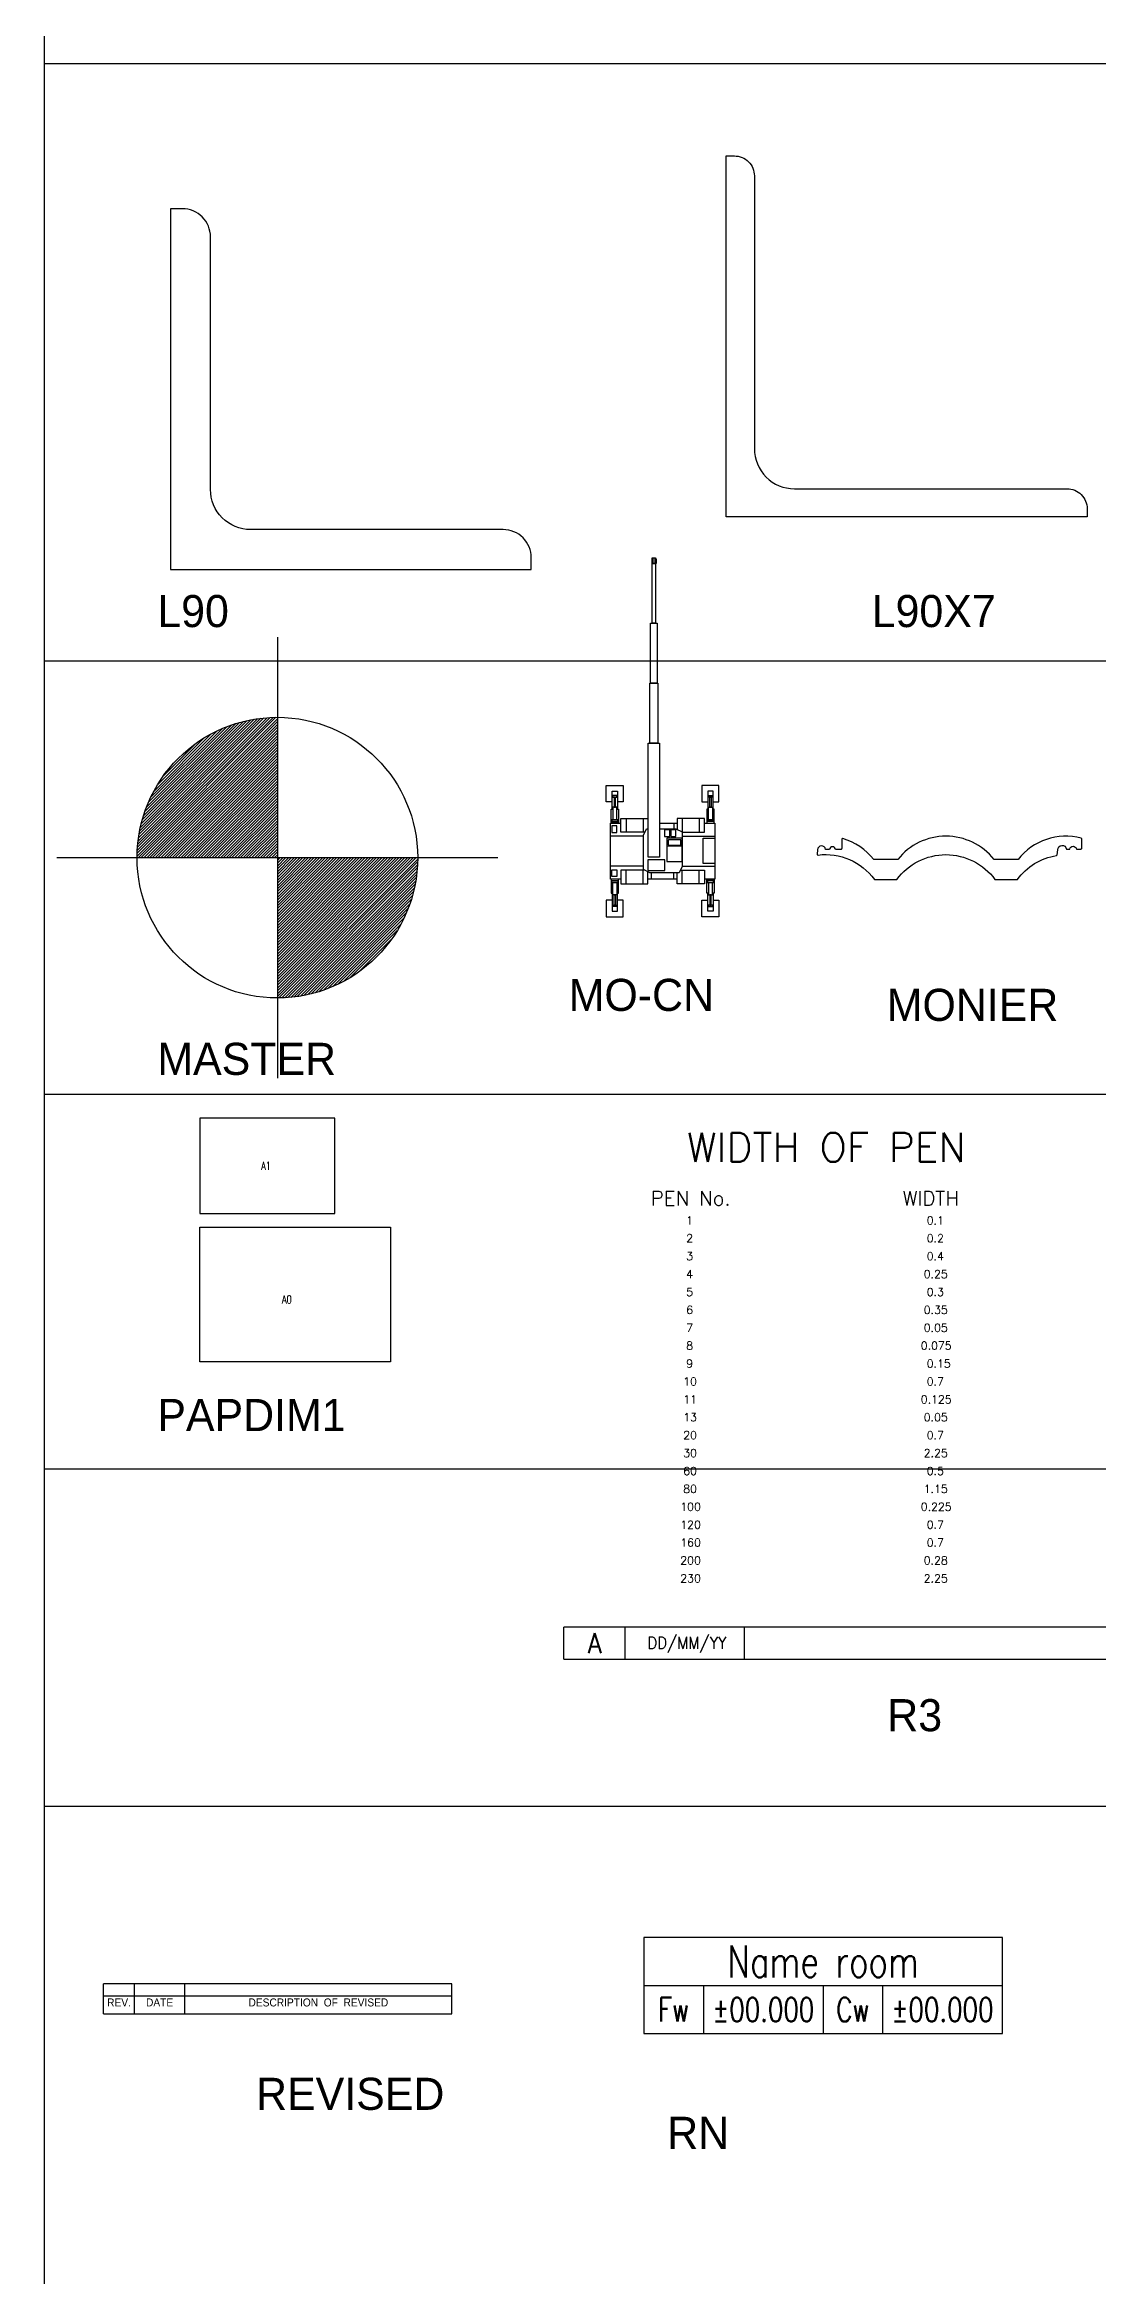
# Model space of a CAD drawing. Header units: inches. Extents: x -2548 to -2391, y 2200 to 2352.
# Drawn here: x -2547.27 to -2534.14, y 2242.56 to 2270.38 of the extents above; entities that cross this region are included whole.
import ezdxf
from ezdxf.enums import TextEntityAlignment as Align

# ---------------------------------------------------------------- set-up
doc = ezdxf.new("R2010")
doc.units = ezdxf.units.IN
doc.header["$MEASUREMENT"] = 0
for name, color, linetype in [('4', 4, 'Continuous'), ('DIM', 8, 'Continuous'), ('L-90X90X10', 7, 'Continuous'), ('L-90X90X7', 7, 'Continuous'), ('ROOF', 7, 'Continuous'), ('VPORTS', 7, 'Continuous')]:
    doc.layers.add(name, color=color, linetype=linetype)
doc.styles.add('EUR', font='eur_____.pfb', dxfattribs={"width": 0.95})
doc.styles.add('Rs75', font='romans.shx', dxfattribs={"width": 0.75})

# ---------------------------------------------------------------- blocks, each defined once
blk = doc.blocks.new('L90')
at = {"layer": 'L-90X90X10'}
blk.add_lwpolyline([(90, 0), (90, 3, 0.414214), (83, 10), (20, 10, -0.414214), (10, 20), (10, 83, 0.414214), (3, 90), (0, 90), (0, 0)], format="xyb", close=True, dxfattribs=at)
blk = doc.blocks.new('L90X7')
at = {"layer": 'L-90X90X7'}
blk.add_lwpolyline([(0, 90), (2, 90, -0.414214), (7, 85), (7, 17, 0.414214), (17, 7), (85, 7, -0.414214), (90, 2), (90, 0), (0, 0)], format="xyb", close=True, dxfattribs=at)
blk = doc.blocks.new('MASTER')
at = {"color": 9}
for p, q in [((0, 2.75), (0, -2.75)), ((-2.75, 0), (2.75, 0))]:
    blk.add_line(p, q, dxfattribs=at)
for p, q in [((-0.018, 1.75), (-1.75, 0.018)), ((-0.054, 1.749), (-1.749, 0.054)), ((-0.091, 1.748), (-1.748, 0.091)), ((-0.129, 1.745), (-1.745, 0.129)), ((-0.167, 1.742), (-1.742, 0.167)), ((-0.207, 1.738), (-1.738, 0.207)), ((0, 1.732), (-1.732, 0)), ((-0.247, 1.732), (-1.732, 0.247)), ((-0.289, 1.726), (-1.726, 0.289)), ((-0.332, 1.718), (-1.718, 0.332)), ((-0.377, 1.709), (-1.709, 0.377)), ((-0.423, 1.698), (-1.698, 0.423)), ((0, 1.697), (-1.697, 0)), ((-0.471, 1.685), (-1.685, 0.471)), ((-0.522, 1.67), (-1.67, 0.522)), ((0, 1.662), (-1.662, 0)), ((-0.574, 1.653), (-1.653, 0.574)), ((-0.63, 1.633), (-1.633, 0.63)), ((0, 1.626), (-1.626, 0)), ((-0.69, 1.608), (-1.608, 0.69)), ((0, 1.591), (-1.591, 0)), ((-0.754, 1.579), (-1.579, 0.754)), ((0, 1.556), (-1.556, 0)), ((-0.826, 1.543), (-1.543, 0.826)), ((0, 1.52), (-1.52, 0)), ((-0.908, 1.496), (-1.496, 0.908)), ((0, 1.485), (-1.485, 0)), ((0, 1.45), (-1.45, 0)), ((-1.011, 1.428), (-1.428, 1.011)), ((0, 1.414), (-1.414, 0)), ((0, 1.379), (-1.379, 0)), ((0, 1.344), (-1.344, 0)), ((0, 1.308), (-1.308, 0)), ((0, 1.273), (-1.273, 0)), ((0, 1.237), (-1.237, 0)), ((0, 1.202), (-1.202, 0)), ((0, 1.167), (-1.167, 0)), ((0, 1.131), (-1.131, 0)), ((0, 1.096), (-1.096, 0)), ((0, 1.061), (-1.061, 0)), ((0, 1.025), (-1.025, 0)), ((0, 0.99), (-0.99, 0)), ((0, 0.955), (-0.955, 0)), ((0, 0.919), (-0.919, 0)), ((0, 0.884), (-0.884, 0)), ((0, 0.849), (-0.849, 0)), ((0, 0.813), (-0.813, 0)), ((0, 0.778), (-0.778, 0)), ((0, 0.742), (-0.742, 0)), ((0, 0.707), (-0.707, 0)), ((0, 0.672), (-0.672, 0)), ((0, 0.636), (-0.636, 0)), ((0, 0.601), (-0.601, 0)), ((0, 0.566), (-0.566, 0)), ((0, 0.53), (-0.53, 0)), ((0, 0.495), (-0.495, 0)), ((0, 0.46), (-0.46, 0)), ((0, 0.424), (-0.424, 0)), ((0, 0.389), (-0.389, 0)), ((0, 0.354), (-0.354, 0)), ((0, 0.318), (-0.318, 0)), ((0, 0.283), (-0.283, 0)), ((0, 0.247), (-0.247, 0)), ((0, 0.212), (-0.212, 0)), ((0, 0.177), (-0.177, 0)), ((0, 0.141), (-0.141, 0)), ((0, 0.106), (-0.106, 0)), ((0, 0.071), (-0.071, 0)), ((0, 0.035), (-0.035, 0)), ((1.732, 0), (0, -1.732)), ((1.697, 0), (0, -1.697)), ((1.662, 0), (0, -1.662)), ((1.626, 0), (0, -1.626)), ((1.591, 0), (0, -1.591)), ((1.556, 0), (0, -1.556)), ((1.52, 0), (0, -1.52)), ((1.485, 0), (0, -1.485)), ((1.45, 0), (0, -1.45)), ((1.414, 0), (0, -1.414)), ((1.379, 0), (0, -1.379)), ((1.344, 0), (0, -1.344)), ((1.308, 0), (0, -1.308)), ((1.273, 0), (0, -1.273)), ((1.237, 0), (0, -1.237)), ((1.202, 0), (0, -1.202)), ((1.167, 0), (0, -1.167)), ((1.131, 0), (0, -1.131)), ((1.096, 0), (0, -1.096)), ((1.061, 0), (0, -1.061)), ((1.025, 0), (0, -1.025)), ((0.99, 0), (0, -0.99)), ((0.955, 0), (0, -0.955)), ((0.919, 0), (0, -0.919)), ((0.884, 0), (0, -0.884)), ((0.849, 0), (0, -0.849)), ((0.813, 0), (0, -0.813)), ((0.778, 0), (0, -0.778)), ((0.742, 0), (0, -0.742)), ((0.707, 0), (0, -0.707)), ((0.672, 0), (0, -0.672)), ((0.636, 0), (0, -0.636)), ((0.601, 0), (0, -0.601)), ((0.566, 0), (0, -0.566)), ((0.53, 0), (0, -0.53)), ((0.495, 0), (0, -0.495)), ((0.46, 0), (0, -0.46)), ((0.424, 0), (0, -0.424)), ((0.389, 0), (0, -0.389)), ((0.354, 0), (0, -0.354)), ((0.318, 0), (0, -0.318)), ((0.283, 0), (0, -0.283)), ((0.247, 0), (0, -0.247)), ((0.212, 0), (0, -0.212)), ((0.177, 0), (0, -0.177)), ((0.141, 0), (0, -0.141)), ((0.106, 0), (0, -0.106)), ((0.071, 0), (0, -0.071)), ((0.035, 0), (0, -0.035)), ((1.75, -0.018), (0.018, -1.75)), ((1.749, -0.054), (0.054, -1.749)), ((1.748, -0.091), (0.091, -1.748)), ((1.745, -0.129), (0.129, -1.745)), ((1.742, -0.167), (0.167, -1.742)), ((1.738, -0.207), (0.207, -1.738)), ((1.732, -0.247), (0.247, -1.732)), ((1.726, -0.289), (0.289, -1.726)), ((1.718, -0.332), (0.332, -1.718)), ((1.709, -0.377), (0.377, -1.709)), ((1.698, -0.423), (0.423, -1.698)), ((1.685, -0.471), (0.471, -1.685)), ((1.67, -0.522), (0.522, -1.67)), ((1.653, -0.574), (0.574, -1.653)), ((1.633, -0.63), (0.63, -1.633)), ((1.608, -0.69), (0.69, -1.608)), ((1.579, -0.754), (0.754, -1.579)), ((1.543, -0.826), (0.826, -1.543)), ((1.496, -0.908), (0.908, -1.496)), ((1.428, -1.011), (1.011, -1.428))]:
    blk.add_line(p, q)
at = {"color": 2}
blk.add_circle((0, 0), 1.75, dxfattribs=at)
blk = doc.blocks.new('MO-CN')
at = {"layer": 'DIM', "color": 7}
for p, q in [((-618, 18291), (-618, 17935)), ((-476, 18283), (-476, 17935))]:
    blk.add_line(p, q, dxfattribs=at)
at = {"layer": 'DIM'}
for p, q in [((-2282, 2033), (-2282, 1190)), ((-1216, 2033), (-1216, 1190)), ((1216, 2033), (1216, 1190)), ((2282, 2033), (2282, 1190)), ((-2282, -2033), (-2282, -1190)), ((-1216, -2033), (-1216, -1190)), ((1216, -2033), (1216, -1190)), ((2282, -2033), (2282, -1190))]:
    blk.add_line(p, q, dxfattribs=at)
at = {"layer": 'DIM', "color": 7}
for points in [[(-650, 17935), (-650, 18223), (-680, 18223), (-680, 17935)], [(-650, 17935), (-650, 18283), (-443, 18283), (-443, 17935)], [(-443, 17935), (-443, 18223), (-413, 18223), (-413, 17935)], [(-659, 14203), (-659, 17935), (-435, 17935), (-435, 14203)]]:
    blk.add_lwpolyline(points, close=True, dxfattribs=at)
at = {"layer": 'DIM'}
for points in [[(-751, 10471), (-751, 14203), (-342, 14203), (-342, 10471)], [(-3102, 3461), (-3102, 3363), (-2865, 3363), (-2865, 3461)], [(-3026, 3363), (-3026, 2735), (-2941, 2735), (-2941, 3363)], [(3102, 3461), (3102, 3363), (2865, 3363), (2865, 3461)], [(3026, 3363), (3026, 2735), (2941, 2735), (2941, 3363)], [(-3177, 1948), (-3177, 1840), (-2790, 1840), (-2790, 1948)], [(-3168, 1585), (-3168, 1162), (-2847, 1162), (-2847, 1585)], [(-3102, 2735), (-3102, 1948), (-2865, 1948), (-2865, 2735)], [(3177, 1948), (3177, 1840), (2790, 1840), (2790, 1948)], [(3102, 2735), (3102, 1948), (2865, 1948), (2865, 2735)], [(2528, -783), (2528, 807), (3256, 807), (3256, -783)], [(-3168, -1585), (-3168, -1162), (-2847, -1162), (-2847, -1585)], [(-3177, -1948), (-3177, -1840), (-2790, -1840), (-2790, -1948)], [(-3102, -2735), (-3102, -1948), (-2865, -1948), (-2865, -2735)], [(-3026, -3363), (-3026, -2735), (-2941, -2735), (-2941, -3363)], [(3177, -1948), (3177, -1840), (2790, -1840), (2790, -1948)], [(3102, -2735), (3102, -1948), (2865, -1948), (2865, -2735)], [(3026, -3363), (3026, -2735), (2941, -2735), (2941, -3363)], [(-3102, -3461), (-3102, -3363), (-2865, -3363), (-2865, -3461)], [(3102, -3461), (3102, -3363), (2865, -3363), (2865, -3461)]]:
    blk.add_lwpolyline(points, close=True, dxfattribs=at)
at = {"layer": 'DIM', "color": 9}
blk.add_lwpolyline([(-800, 6739), (-800, 10471), (-293, 10471), (-293, 6739)], close=True, dxfattribs=at)
at = {"layer": 'DIM', "color": 2}
for points in [[(-892, -385), (-892, 6739), (-201, 6739), (-201, -385)], [(120, 1330), (120, 907), (441, 907), (441, 1330)], [(509, 1330), (509, 907), (830, 907), (830, 1330)], [(-913, -547), (-913, -1207), (137, -1207), (137, -547)]]:
    blk.add_lwpolyline(points, close=True, dxfattribs=at)
at = {"layer": 'DIM'}
for points in [[(-3515, 3066), (-3515, 4094), (-2451, 4094), (-2451, 3066), (-2810, 3066)], [(-3157, 3066), (-3515, 3066)], [(-3157, 2612), (-3157, 3737), (-2810, 3737), (-2810, 2612), (-2865, 2612)], [(3515, 3066), (3515, 4094), (2451, 4094), (2451, 3066), (2810, 3066)], [(3157, 2612), (3157, 3737), (2810, 3737), (2810, 2612), (2865, 2612)], [(3157, 3066), (3515, 3066)], [(-2615, -1750), (-3256, -1750), (-3256, 1750)], [(-3256, 1750), (-2615, 1750)], [(-2865, 2612), (-2750, 2612), (-2750, 1750), (-3217, 1750)], [(-3217, 1750), (-3217, 2612), (-3102, 2612)], [(-3102, 2612), (-3157, 2612)], [(-2615, 1190), (-2615, 2033), (-914, 2033), (-914, 1397)], [(-914, 1750), (-892, 1750)], [(-201, 1750), (914, 1750)], [(704, 1750), (704, 1397)], [(2615, 1190), (2615, 2033), (914, 2033), (914, 1354)], [(2615, 1750), (3256, 1750), (3256, -1750), (2615, -1750)], [(2865, 2612), (2750, 2612), (2750, 1750), (3217, 1750)], [(3217, 1750), (3217, 2612), (3102, 2612)], [(3102, 2612), (3157, 2612)], [(-1200, 936), (-3256, 936)], [(-1104, 1190), (-2615, 1190)], [(1228, 1190), (2615, 1190)], [(1228, 936), (3256, 936)], [(-1200, -936), (-3256, -936)], [(-1130, -1190), (-2615, -1190)], [(-2615, -1190), (-2615, -2033), (-914, -2033), (-914, -1298)], [(-704, -1750), (-704, -1355)], [(704, -1750), (704, -1355)], [(2615, -1190), (2615, -2033), (914, -2033), (914, -1355)], [(1110, -1190), (2615, -1190)], [(1228, -936), (3256, -936)], [(-3217, -1750), (-3217, -2612), (-3102, -2612)], [(-2865, -2612), (-2750, -2612), (-2750, -1750), (-3217, -1750)], [(-3157, -2612), (-3157, -3737), (-2810, -3737), (-2810, -2612), (-2865, -2612)], [(-3102, -2612), (-3157, -2612)], [(914, -1750), (-914, -1750)], [(2865, -2612), (2750, -2612), (2750, -1750), (3217, -1750)], [(3157, -2612), (3157, -3737), (2810, -3737), (2810, -2612), (2865, -2612)], [(3217, -1750), (3217, -2612), (3102, -2612)], [(3102, -2612), (3157, -2612)], [(-3157, -3066), (-3515, -3066)], [(-3515, -3066), (-3515, -4094), (-2451, -4094), (-2451, -3066), (-2810, -3066)], [(3515, -3066), (3515, -4094), (2451, -4094), (2451, -3066), (2810, -3066)], [(3157, -3066), (3515, -3066)]]:
    blk.add_lwpolyline(points, dxfattribs=at)
at = {"layer": 'DIM', "color": 4}
blk.add_lwpolyline([(-201, 1397), (828, 1397), (1228, 1197), (1228, -955), (1028, -1355), (-800, -1355), (-1200, -1155), (-1200, 997), (-1000, 1397), (-892, 1397)], dxfattribs=at)
for points in [[(263, 798), (263, -647), (1228, -647), (1228, 798)], [(1228, -647), (1228, 300), (263, 300), (263, -647)]]:
    blk.add_lwpolyline(points, close=True, dxfattribs=at)
at = {"layer": 'DIM'}
blk.add_lwpolyline([(348, 660), (348, 425, 0.4142136), (398, 375), (1093, 375, 0.4142136), (1143, 425), (1143, 660, 0.4142136), (1093, 710), (398, 710, 0.4142136)], format="xyb", close=True, dxfattribs=at)
blk = doc.blocks.new('GRAN1')
at = {"layer": 'ROOF'}
blk.add_lwpolyline([(-159.5, -23.5, -0.27488), (-89.2, -54), (-61.2, -54, -0.50616), (61.2, -54), (89.2, -54, -0.195275), (138, -24, 0.333895), (138.8, -23.2), (139.5, -17, -0.91252), (150.4, -16), (154.4, -16, -0.791009), (162.9, -16), (168.5, -16, 0.414214), (169.5, -15), (169.5, -3.4, 0.3419), (168.8, -2.4, 0.297623), (90, -29), (60, -29, 0.483331), (-60, -29), (-90, -29, 0.157303), (-128.7, -3, 0.498805), (-130, -3.9), (-130, -15.5, -0.414214), (-131, -16.5), (-137.5, -16.5, 0.877358), (-145.2, -16.5), (-150, -16.5, 0.95113), (-160, -17), (-160.6, -22.5, 0.45231)], format="xyb", close=True, dxfattribs=at)
blk = doc.blocks.new('GRAN')
at = {"layer": 'DIM'}
blk.add_blockref('GRAN1', (0, 0), dxfattribs=at)
blk = doc.blocks.new('MONIER')
blk.add_blockref('GRAN', (0, 0))
blk = doc.blocks.new('PAPDIM1')
for points in [[(53, 933), (894, 933), (894, 1527), (53, 1527)], [(53, 7), (53, 848), (1242, 848), (1242, 7)]]:
    blk.add_lwpolyline(points, close=True)
at = {"style": 'Rs75', "width": 0.75}
for s, p in [('A1', (435, 1205)), ('A0', (565, 372))]:
    blk.add_text(s, height=50, dxfattribs=at).set_placement(p)
blk = doc.blocks.new('PEN')
at = {"color": 3, "style": 'Rs75'}
for s, height, p in [('WIDTH OF PEN', 360.58, (0, 0)), ('PEN No.', 180.3, (-451, -545)), ('WIDTH', 180.3, (2689, -545)), ('3', 99.8, (-9, -1227)), ('0.4', 99.8, (2991, -1227))]:
    blk.add_text(s, height=height, dxfattribs=at).set_placement(p)
at = {"color": 1, "style": 'Rs75'}
for s, p in [('1', (-9, -781)), ('0.1', (2991, -781))]:
    blk.add_text(s, height=99.8, dxfattribs=at).set_placement(p)
at = {"color": 2, "style": 'Rs75'}
for s, p in [('2', (-9, -1004)), ('0.2', (2991, -1004))]:
    blk.add_text(s, height=99.8, dxfattribs=at).set_placement(p)
at = {"color": 4, "style": 'Rs75'}
for s, p in [('4', (-9, -1451)), ('0.25', (2954, -1451))]:
    blk.add_text(s, height=99.8, dxfattribs=at).set_placement(p)
at = {"color": 5, "style": 'Rs75'}
for s, p in [('5', (-9, -1674)), ('0.3', (2991, -1674))]:
    blk.add_text(s, height=99.8, dxfattribs=at).set_placement(p)
at = {"color": 6, "style": 'Rs75'}
for s, p in [('6', (-9, -1897)), ('0.35', (2954, -1897))]:
    blk.add_text(s, height=99.8, dxfattribs=at).set_placement(p)
at = {"color": 7, "style": 'Rs75'}
for s, p in [('7', (-9, -2120)), ('0.05', (2954, -2120))]:
    blk.add_text(s, height=99.8, dxfattribs=at).set_placement(p)
at = {"color": 8, "style": 'Rs75'}
for s, p in [('8', (-9, -2343)), ('0.075', (2917, -2343))]:
    blk.add_text(s, height=99.8, dxfattribs=at).set_placement(p)
at = {"color": 9, "style": 'Rs75'}
for s, p in [('9', (-9, -2566)), ('0.15', (2991, -2566))]:
    blk.add_text(s, height=99.8, dxfattribs=at).set_placement(p)
at = {"color": 10, "style": 'Rs75'}
for s, p in [('10', (-46, -2790)), ('0.7', (2991, -2790))]:
    blk.add_text(s, height=99.8, dxfattribs=at).set_placement(p)
at = {"color": 11, "style": 'Rs75'}
for s, p in [('11', (-46, -3013)), ('0.125', (2917, -3013))]:
    blk.add_text(s, height=99.8, dxfattribs=at).set_placement(p)
at = {"color": 13, "style": 'Rs75'}
for s, p in [('13', (-46, -3236)), ('0.05', (2954, -3236))]:
    blk.add_text(s, height=99.8, dxfattribs=at).set_placement(p)
at = {"color": 20, "style": 'Rs75'}
for s, p in [('20', (-46, -3459)), ('0.7', (2991, -3459))]:
    blk.add_text(s, height=99.8, dxfattribs=at).set_placement(p)
at = {"color": 30, "style": 'Rs75'}
for s, p in [('30', (-46, -3682)), ('2.25', (2954, -3682))]:
    blk.add_text(s, height=99.8, dxfattribs=at).set_placement(p)
at = {"color": 60, "style": 'Rs75'}
for s, p in [('60', (-46, -3906)), ('0.5', (2991, -3906))]:
    blk.add_text(s, height=99.8, dxfattribs=at).set_placement(p)
at = {"color": 80, "style": 'Rs75'}
for s, p in [('80', (-46, -4129)), ('1.15', (2954, -4129))]:
    blk.add_text(s, height=99.8, dxfattribs=at).set_placement(p)
at = {"color": 100, "style": 'Rs75'}
for s, p in [('100', (-83, -4352)), ('0.225', (2917, -4352))]:
    blk.add_text(s, height=99.8, dxfattribs=at).set_placement(p)
at = {"color": 120, "style": 'Rs75'}
for s, p in [('120', (-83, -4575)), ('0.7', (2991, -4575))]:
    blk.add_text(s, height=99.8, dxfattribs=at).set_placement(p)
at = {"color": 160, "style": 'Rs75'}
for s, p in [('160', (-83, -4798)), ('0.7', (2991, -4798))]:
    blk.add_text(s, height=99.8, dxfattribs=at).set_placement(p)
at = {"color": 200, "style": 'Rs75'}
for s, p in [('200', (-83, -5021)), ('0.28', (2954, -5021))]:
    blk.add_text(s, height=99.8, dxfattribs=at).set_placement(p)
at = {"color": 230, "style": 'Rs75'}
for s, p in [('230', (-83, -5245)), ('2.25', (2954, -5245))]:
    blk.add_text(s, height=99.8, dxfattribs=at).set_placement(p)
blk = doc.blocks.new('R3')
at = {"color": 2}
for p, q in [((-117.65, 0), (-117.65, 4)), ((-109.98, 0), (-109.98, 4)), ((-95.11, 0), (-95.11, 4))]:
    blk.add_line(p, q, dxfattribs=at)
at = {"color": 1}
blk.add_lwpolyline([(-117.65, 0), (0, 0), (0, 4), (-117.65, 4)], dxfattribs=at)
at = {"color": 6, "style": 'Rs75', "width": 0.9}
blk.add_attdef('A', text='', height=2.5, dxfattribs=at).set_placement((-113.81, 2), align=Align.MIDDLE)
at = {"color": 4, "style": 'Rs75', "width": 0.9}
blk.add_attdef('DD/MM/YY', text='', height=1.5, dxfattribs=at).set_placement((-102.3, 1.93), align=Align.MIDDLE)
blk.add_attdef('A', text='', height=1.5, dxfattribs=at).set_placement((-92.55, 2), align=Align.MIDDLE_LEFT)
blk = doc.blocks.new('REVICE')
at = {"color": 2}
for p, q in [((0, 0), (0, 7.5)), ((7.67, 0), (7.67, 7.5)), ((20.24, 0), (20.24, 7.5))]:
    blk.add_line(p, q, dxfattribs=at)
at = {"color": 6}
blk.add_line((0, 4.5), (86.89, 4.5), dxfattribs=at)
at = {"color": 1}
blk.add_lwpolyline([(0, 0), (86.89, 0), (86.89, 7.5), (0, 7.5)], dxfattribs=at)
at = {"color": 2, "style": 'EUR', "width": 0.95}
for s, p in [('REV.', (3.84, 1.25)), ('DATE', (13.96, 1.25)), ('DESCRIPTION  OF  REVISED', (53.57, 1.25))]:
    blk.add_text(s, height=2, dxfattribs=at).set_placement(p, align=Align.BOTTOM_CENTER)
at = {"color": 4, "style": 'Rs75', "width": 0.75}
for tag, p in [('1', (3.84, 6)), ('DD-MM-YY', (13.96, 6))]:
    blk.add_attdef(tag, text='', height=1.2, dxfattribs=at).set_placement(p, align=Align.MIDDLE)
blk.add_attdef('A', text='', height=1.2, dxfattribs=at).set_placement((22.8, 6), align=Align.MIDDLE_LEFT)
blk = doc.blocks.new('REVISED')
blk.add_blockref('REVICE', (0, 0))
blk = doc.blocks.new('RN')
at = {"color": 1}
for p, q in [((-11.18, 0), (11.18, 0)), ((-7.47, 0), (-7.47, -3)), ((0, 0), (0, -3)), ((3.71, 0), (3.71, -3))]:
    blk.add_line(p, q, dxfattribs=at)
blk.add_lwpolyline([(-11.18, 3), (-11.18, -3), (11.18, -3), (11.18, 3)], close=True, dxfattribs=at)
at = {"color": 4, "style": 'Rs75', "width": 0.75}
blk.add_attdef('BEDROOM', text='', height=2, dxfattribs=at).set_placement((0, 1.5), align=Align.MIDDLE)
at = {"color": 2, "style": 'Rs75', "width": 0.75}
for tag, p in [('F0', (-9.32, -1.5)), ('%%P00.000', (-3.73, -1.5)), ('C0', (1.85, -1.5)), ('%%P00.000', (7.44, -1.5))]:
    blk.add_attdef(tag, text='', height=1.5, dxfattribs=at).set_placement(p, align=Align.MIDDLE)

msp = doc.modelspace()

# ---------------------------------------------------------------- linework, layer by layer
for p, q in [((-2547.27235, 2270.14136), (-2476.47077, 2270.14136)), ((-2547.27235, 2262.69237), (-2476.47077, 2262.69237)), ((-2547.27235, 2257.29209), (-2476.47077, 2257.29209)), ((-2547.27235, 2252.61823), (-2476.47077, 2252.61823)), ((-2547.27235, 2248.41352), (-2476.47077, 2248.41352))]:
    msp.add_line(p, q)
msp.add_lwpolyline([(-2547.27235, 2298.72904), (-2476.47077, 2298.72904), (-2476.47077, 2242.38525), (-2547.27235, 2242.38525)], close=True)

# ---------------------------------------------------------------- block references
at = {"layer": 'VPORTS'}
for name, p, xscale, yscale, zscale in [('L90X7', (-2538.76931, 2264.48988), 0.05, 0.05, 0.05), ('L90', (-2545.70264, 2263.83099), 0.05, 0.05, 0.05), ('MO-CN', (-2539.56378, 2260.32171), 0.0002, 0.0002, 0.0002), ('MONIER', (-2536.0305, 2260.50761), 0.01, 0.01, 0.01), ('PAPDIM1', (-2545.44174, 2253.93786), 0.002, 0.002, 0.002), ('PEN', (-2539.26077, 2256.44823), 0.001, 0.001, 0.001), ('REVISED', (-2546.53608, 2245.8234), 0.05, 0.05, 0.05)]:
    msp.add_blockref(name, p, dxfattribs=dict(at, xscale=xscale, yscale=yscale, zscale=zscale))
msp.add_blockref('MASTER', (-2544.36898, 2260.24027), dxfattribs=at)
ref = msp.add_blockref('R3', (-2529.03139, 2250.2462), dxfattribs=dict(at, xscale=0.1, yscale=0.1, zscale=0.1))
ref.add_attrib('A', 'A', dxfattribs={"layer": '0', "color": 6, "height": 0.25, "style": 'Rs75', "width": 0.9}).set_placement((-2540.41281, 2250.4462), align=Align.MIDDLE)
ref.add_attrib('DD/MM/YY', 'DD/MM/YY', dxfattribs={"layer": '0', "color": 4, "height": 0.15, "style": 'Rs75', "width": 0.9}).set_placement((-2539.26159, 2250.43968), align=Align.MIDDLE)
ref = msp.add_blockref('RN', (-2537.56172, 2246.17697), dxfattribs=dict(at, xscale=0.2, yscale=0.2, zscale=0.2))
ref.add_attrib('BEDROOM', 'Name room', dxfattribs={"layer": '0', "color": 4, "height": 0.4, "style": 'Rs75', "width": 0.75}).set_placement((-2537.56172, 2246.47697), align=Align.MIDDLE)
ref.add_attrib('F0', 'Fw', dxfattribs={"layer": '0', "color": 2, "height": 0.3, "style": 'Rs75', "width": 0.75}).set_placement((-2539.42587, 2245.87697), align=Align.MIDDLE)
ref.add_attrib('%%P00.000', '%%p00.000', dxfattribs={"layer": '0', "color": 2, "height": 0.3, "style": 'Rs75', "width": 0.75}).set_placement((-2538.30836, 2245.87697), align=Align.MIDDLE)
ref.add_attrib('C0', 'Cw', dxfattribs={"layer": '0', "color": 2, "height": 0.3, "style": 'Rs75', "width": 0.75}).set_placement((-2537.19086, 2245.87697), align=Align.MIDDLE)
ref.add_attrib('%%P00.000', '%%p00.000', dxfattribs={"layer": '0', "color": 2, "height": 0.3, "style": 'Rs75', "width": 0.75}).set_placement((-2536.07335, 2245.87697), align=Align.MIDDLE)

# ---------------------------------------------------------------- texts
at = {"layer": '4'}
for s, p in [('L90', (-2545.86636, 2263.1149)), ('L90X7', (-2536.95584, 2263.1149)), ('MO-CN', (-2540.73517, 2258.32883)), ('MONIER', (-2536.76803, 2258.20488)), ('MASTER', (-2545.86636, 2257.5316)), ('PAPDIM1', (-2545.86636, 2253.09018)), ('R3', (-2536.76173, 2249.34762)), ('REVISED', (-2544.63455, 2244.62658)), ('RN', (-2539.50638, 2244.14037))]:
    msp.add_text(s, height=0.4, dxfattribs=at).set_placement(p)

doc.saveas('drawing.dxf')
